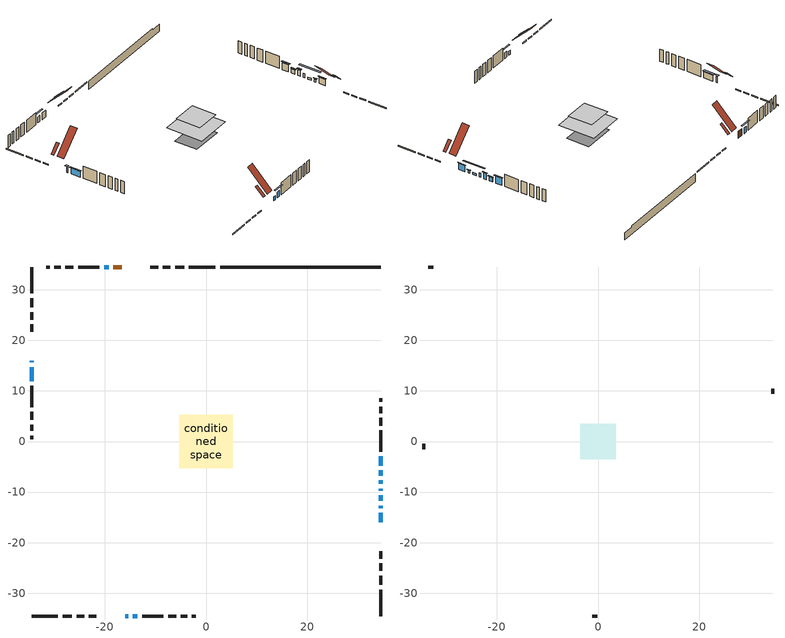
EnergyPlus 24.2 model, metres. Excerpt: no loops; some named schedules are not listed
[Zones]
conditioned space
 floor adiabatic (AdiabaticFloorConstruction): -5.28,-5.28 -5.28,5.28 5.28,5.28 5.28,-5.28 z1.45
 floor foundation (Slab1 construction): -4.57,-3.35 -4.57,3.35 4.57,3.35 4.57,-3.35 z-2.21
 wall outside (RimJoist1 construction): 1.87,34.5 -3.36,34.5 / -34.5,-34.5 -29.26,-34.5 / -34.5,34.5 -34.5,29.26 / 34.5,-34.5 34.5,-29.26 z0.23:0.53
 wall outside (RimJoist2 construction): -4.29,34.5 -6.1,34.5 / -28.34,-34.5 -26.53,-34.5 / -34.5,28.34 -34.5,26.53 / 34.5,-28.34 34.5,-26.53 z0.23:0.53
 wall outside (RimJoist3 construction): -7.03,34.5 -8.54,34.5 / -25.6,-34.5 -24.09,-34.5 / -34.5,25.6 -34.5,24.09 / 34.5,-25.6 34.5,-24.09 z0.23:0.53
 wall outside (RimJoist4 construction): -9.47,34.5 -10.98,34.5 / -23.16,-34.5 -21.65,-34.5 / -34.5,23.16 -34.5,21.65 / 34.5,-23.16 34.5,-21.65 z0.23:0.53
 wall outside (AdiabaticWallConstruction 1): -16.7,34.5 -18.29,34.5 z0.23:2.26
 wall outside (AdiabaticWallConstruction): -34.5,15.93 -34.5,15.62 z0.23:2.06; -19.22,34.5 -20.13,34.5 / 34.5,-15.92 34.5,-14.09 / -34.5,14.69 -34.5,11.95 / 34.5,-8.37 34.5,-7.66 / -14.46,-34.5 -13.55,-34.5 z0.23:2.01; 34.5,-13.17 34.5,-12.66 z0.23:0.94; 34.5,-11.73 34.5,-10.66 z0.23:0.84; 34.5,-9.73 34.5,-9.3 / -15.93,-34.5 -15.39,-34.5 / 34.5,-6.73 34.5,-5.72 z0.23:1.45; 34.5,-4.79 34.5,-2.96 z0.23:2.36
 wall outside (Wall1 construction): -21.06,34.5 -25.28,34.5 / -12.62,-34.5 -8.4,-34.5 / -34.5,11.02 -34.5,6.8 / 34.5,-2.03 34.5,2.18 z0.23:3.89
 wall outside (Wall2 construction): -26.21,34.5 -27.79,34.5 / -7.47,-34.5 -5.89,-34.5 / -34.5,5.87 -34.5,4.29 / 34.5,3.11 34.5,4.7 z0.23:3.89
 wall outside (Wall3 construction): -28.72,34.5 -29.98,34.5 / -4.96,-34.5 -3.7,-34.5 / -34.5,3.36 -34.5,2.1 / 34.5,5.63 34.5,6.89 z0.23:3.89
 wall outside (Wall4 construction): -30.91,34.5 -31.61,34.5 / -2.77,-34.5 -2.07,-34.5 / -34.5,1.17 -34.5,0.47 / 34.5,7.82 34.5,8.52 z0.23:3.89
 wall foundation (FoundationWall1 construction): 2.8,34.5,-2.21 2.8,34.5,0.23 31.33,34.5,0.23 31.33,34.5,-0.14 34.5,34.5,-0.14 34.5,34.5,-2.21
 window (WindowConstruction 8): -34.5,15.92 -34.5,15.62 z0.23:2.06
 window (WindowConstruction 5): -19.22,34.5 -20.13,34.5 z0.23:2.01
 window (WindowConstruction 6): 34.5,-15.92 34.5,-14.1 z0.23:2.01
 window (WindowConstruction 7): 34.5,-13.17 34.5,-12.66 z0.23:0.94
 window (WindowConstruction 10): 34.5,-11.73 34.5,-10.66 z0.23:0.84
 window (WindowConstruction 11): 34.5,-9.73 34.5,-9.3 z0.23:1.45
 window (WindowConstruction 9): -15.92,-34.5 -15.39,-34.5 z0.23:1.45
 window (WindowConstruction): -34.5,14.69 -34.5,11.95 z0.23:2.01
 window (WindowConstruction 1): 34.5,-8.37 34.5,-7.66 z0.23:2.01
 window (WindowConstruction 2): 34.5,-6.73 34.5,-5.72 z0.23:1.45
 window (WindowConstruction 3): 34.5,-4.79 34.5,-2.96 z0.23:2.36
 window (WindowConstruction 4): -14.46,-34.5 -13.55,-34.5 z0.23:2.01
 door (Door): -16.7,34.5 -18.29,34.5 z0.23:2.26
 ceiling adiabatic (AdiabaticFloorConstruction): 5.28,-5.28 5.28,5.28 -5.28,5.28 -5.28,-5.28 z1.45
 roof outside (Roof1 construction): -12.74,34.5,3.89 -12.74,32.13,6.25 -11.91,32.13,6.25 -11.91,34.5,3.89; -19.89,-34.5,3.89 -19.89,-32.13,6.25 -20.72,-32.13,6.25 -20.72,-34.5,3.89; -34.5,19.89,3.89 -32.13,19.89,6.25 -32.13,20.72,6.25 -34.5,20.72,3.89; 34.5,-19.89,3.89 32.13,-19.89,6.25 32.13,-20.72,6.25 34.5,-20.72,3.89
attic - vented
 floor to conditioned space (Floor1 construction Reversed): -3.54,-3.54 -3.54,3.54 3.54,3.54 3.54,-3.54 z3.89
 wall outside (Wall5 construction): -32.54,34.5 -33.57,34.5 / -1.14,-34.5 -0.11,-34.5 / -34.5,-0.46 -34.5,-1.49 / 34.5,9.45 34.5,10.47 z0.23:3.89
 roof outside (Roof2 construction): -15.77,34.5,3.89 -15.77,28.54,9.84 -13.67,28.54,9.84 -13.67,34.5,3.89; -16.85,-34.5,3.89 -16.85,-28.54,9.84 -18.96,-28.54,9.84 -18.96,-34.5,3.89; -34.5,16.85,3.89 -28.54,16.85,9.84 -28.54,18.96,9.84 -34.5,18.96,3.89; 34.5,-16.85,3.89 28.54,-16.85,9.84 28.54,-18.96,9.84 34.5,-18.96,3.89
shading: -34.5,15.32 -34.5,16.22 -34.96,16.22 -34.96,15.32 z2.36; -21.35,34.5 -18,34.5 -18,34.79 -21.35,34.79 z3.23; 34.5,-13.8 34.5,-16.22 34.64,-16.22 34.64,-13.8 z2.31; 34.5,-12.36 34.5,-13.47 34.64,-13.47 34.64,-12.36 z1.24; 34.5,-7.92 34.5,-14.47 34.96,-14.47 34.96,-7.92 z3.58; -34.5,11.65 -34.5,14.99 -34.96,14.99 -34.96,11.65 z2.31; 34.5,-7.36 34.5,-8.67 34.79,-8.67 34.79,-7.36 z2.31; 34.5,-5.42 34.5,-7.03 34.79,-7.03 34.79,-5.42 z1.75; 34.5,-2.66 34.5,-5.09 34.79,-5.09 34.79,-2.66 z2.66; -12.33,-34.5 -15.68,-34.5 -15.68,-34.79 -12.33,-34.79 z3.23
[Building]
Building 1: Terrain=Suburbs
[Site:Location]
Quebec Intl AP_QC: Latitude {deg}=46.8; Longitude {deg}=-71.38; Time Zone {hr}=-5; Elevation {m}=74; Keep Site Location Information=Yes
[Site:GroundTemperature:Shallow]
0.0108218, -2.24938, -2.43038, -1.3578, 2.94801, 7.23376, 10.9493, 13.303, 13.5029, 11.5886, 7.96783, 3.81355
[Site:WaterMainsTemperature]
Calculation Method=Schedule; Temperature Schedule=mains temperature schedule
[Material] Roughness=Rough; Thermal Absorptance=0.9
Name | Thickness {m} | Conductivity {W/m-K} | Density {kg/m3} | Specific Heat {J/kg-K} | Solar Absorptance | Visible Absorptance
asphalt or fiberglass shingles | 0.00635 | 0.162714 | 1121.4 | 1465.45 | 0.4 | 0.4
ceiling loosefill ins | 0.169333 | 0.0480833 | 16.02 | 1046.75 | 0.7 | 0.7
ceiling stud and cavity | 0.1397 | 0.088744 | 65.682 | 1177.47 | 0.7 | 0.7
concrete 4.0 in. | 0.1016 | 1.803125 | 2242.8 | 837.4 | 0.7 | 0.7
concrete 8.0 in. | 0.2032 | 1.803125 | 2242.8 | 837.4 | 0.7 | 0.7
door material | 0.04445 | 0.188738 | 512.64 | 1214.23 | 0.7 | 0.7
exterior vertical ins | 0.0427865 | 0.029427 | 32.04 | 1214.23 | 0.7 | 0.7
floor covering | 0.0127 | 0.0433444 | 54.468 | 1339.84 | 0.6 | 0.6
floor rigid ins; wall rigid ins | 0.512978 | 0.029427 | 32.04 | 1214.23 | 0.7 | 0.7
floor stud and cavity | 0.1397 | 1.75129 | 37.0049 | 1207.88 | 0.7 | 0.7
furniture material conditioned space 1 | 0.1524 | 0.115458 | 640.8 | 1214.23 | 0.6 | 0.6
gypsum board | 0.0127 | 0.160291 | 801 | 837.4 | 0.6 | 0.6
gypsum board 1 | 0.00254 | 0.160291 | 801 | 837.4 | 0.6 | 0.6
gypsum board 2 | 0.0127 | 0.160291 | 801 | 837.4 | 0.7 | 0.7
osb sheathing 0.5 in. | 0.0127 | 0.115458 | 512.64 | 1214.23 | 0.7 | 0.7
osb sheathing 0.75 in. | 0.01905 | 0.115458 | 512.64 | 1214.23 | 0.7 | 0.7
osb sheathing 2.0 in. | 0.0508 | 0.115458 | 512.64 | 1214.23 | 0.7 | 0.7
rim joist rigid ins | 0.051816 | 0.029427 | 32.04 | 1214.23 | 0.7 | 0.7
rim joist stud and cavity | 0.0508 | 0.185435 | 125.044 | 1163.47 | 0.6 | 0.6
rim joist stud and cavity 1 | 0.0508 | 0.190329 | 125.044 | 1163.47 | 0.6 | 0.6
rim joist stud and cavity 2 | 0.0508 | 0.0280211 | 125.044 | 1163.47 | 0.6 | 0.6
rim joist stud and cavity 3 | 0.0508 | 0.194335 | 50.32683 | 1063.81 | 0.6 | 0.6
roof rigid ins | 0.103632 | 0.029427 | 32.04 | 1214.23 | 0.7 | 0.7
roof stud and cavity | 0.2032 | 0.184511 | 78.34581 | 1123.46 | 0.7 | 0.7
wall stud and cavity | 0.1397 | 0.411097 | 139.0536 | 1170.24 | 0.7 | 0.7
wall stud and cavity 1 | 0.1397 | 0.408978 | 139.0536 | 1170.24 | 0.7 | 0.7
wall stud and cavity 2 | 0.1397 | 1.07228 | 139.0536 | 1170.24 | 0.7 | 0.7
wall stud and cavity 3 | 0.0889 | 0.209304 | 50.32683 | 1063.81 | 0.7 | 0.7
wall stud and cavity 4 | 0.0889 | 6.9971 | 50.32683 | 1063.81 | 0.6 | 0.6
wall stud and cavity 5 | 0.0889 | 0.380278 | 52.3479 | 1209.89 | 0.7 | 0.7
wall stud and cavity 6 | 0.0889 | 0.391764 | 83.0341 | 1211.67 | 0.7 | 0.7
wood siding | 0.0254 | 0.102417 | 544.68 | 1172.36 | 0.84 | 0.84
wood siding 1 | 0.00254 | 0.102417 | 544.68 | 1172.36 | 0.84 | 0.84
wood siding 2; wood siding 3; wood siding 4 | 0.0254 | 0.102417 | 544.68 | 1172.36 | 0.7 | 0.7
[WindowMaterial:SimpleGlazingSystem]
Name | U-Factor {W/m2-K} | Solar Heat Gain Coefficient
WindowMaterial | 2.938365 | 0.6
WindowMaterial 1 | 2.961077 | 0.57
WindowMaterial 2 | 2.929848 | 0.66
WindowMaterial 3 | 2.97187 | 0.6
WindowMaterial 4 | 3.02126 | 0.45
WindowMaterial 5 | 3.06271 | 0.54
WindowMaterial 6 | 3.03319 | 0.48
WindowMaterial 7 | 3.02751 | 0.48
WindowMaterial 8 | 3.04284 | 0.46
[Construction]
AdiabaticFloorConstruction: floor stud and cavity, floor rigid ins, osb sheathing 0.75 in., floor covering
AdiabaticWallConstruction: wood siding 3, wall rigid ins, wall stud and cavity 5, gypsum board
AdiabaticWallConstruction 1: wood siding 4, wall rigid ins, wall stud and cavity 5, gypsum board
Door: door material
Floor1 construction Reversed: gypsum board, ceiling stud and cavity, ceiling loosefill ins
FoundationWall1 construction: concrete 8.0 in., gypsum board 2
furniture construction conditioned space 1: furniture material conditioned space 1
PartitionWallConstruction: gypsum board, wall stud and cavity 6, gypsum board
RimJoist1 construction: wood siding 2, rim joist rigid ins, osb sheathing 2.0 in., rim joist stud and cavity
RimJoist2 construction: wood siding 2, rim joist rigid ins, osb sheathing 2.0 in., rim joist stud and cavity 1
RimJoist3 construction: wood siding 2, osb sheathing 2.0 in., rim joist stud and cavity 2
RimJoist4 construction: wood siding 2, rim joist stud and cavity 3
Roof1 construction: asphalt or fiberglass shingles, roof rigid ins, osb sheathing 0.75 in., roof stud and cavity, gypsum board
Roof2 construction: asphalt or fiberglass shingles
Slab1 construction: concrete 4.0 in.
Wall1 construction: wood siding, osb sheathing 0.5 in., wall stud and cavity, gypsum board
Wall2 construction: wood siding, osb sheathing 0.5 in., wall stud and cavity 1, gypsum board
Wall3 construction: wood siding, osb sheathing 0.5 in., wall stud and cavity 2, gypsum board
Wall4 construction: wood siding 1, wall stud and cavity 3, gypsum board 1
Wall5 construction: wood siding 1, wall stud and cavity 4
WindowConstruction; WindowConstruction 4; WindowConstruction 5; WindowConstruction 6: WindowMaterial
WindowConstruction 1: WindowMaterial 1
WindowConstruction 10: WindowMaterial 7
WindowConstruction 11: WindowMaterial 8
WindowConstruction 2: WindowMaterial 2
WindowConstruction 3: WindowMaterial 3
WindowConstruction 7: WindowMaterial 4
WindowConstruction 8: WindowMaterial 5
WindowConstruction 9: WindowMaterial 6
[Zone] Multiplier=1; Part of Total Floor Area=Yes
Name | Volume {m3}
attic - vented | 41.8793
conditioned space | 435.7
[Space]
Name | Zone | Volume {m3}
attic - vented 1 | attic - vented | 41.8793
conditioned space 1 | conditioned space | 435.7
[ZoneInfiltration:EffectiveLeakageArea]
infil attic - vented 1: Zone or Space=attic - vented 1; Schedule=Always On Discrete; Effective Air Leakage Area {cm2}=1852.43; Stack Coefficient=0.000668522; Wind Coefficient=1.74694e-05
[ZoneMixing]
whole house fan mix: Zone or Space=attic - vented; Schedule=Always On Continuous; Design Flow Rate Calculation Method=Flow/Zone; Design Flow Rate {m3/s}=0; Source Zone or Space=conditioned space
[SurfaceProperty:ExposedFoundationPerimeter]
Slab1: Exposed Perimeter Calculation Method=TotalExposedPerimeter; Total Exposed Perimeter {m}=31.699
[InternalMass] Zone or ZoneList=conditioned space; Space or SpaceList=conditioned space 1
Name | Construction | Surface Area {m2}
furniture mass conditioned space 1 | furniture construction conditioned space 1 | 69.1281
partition wall mass | PartitionWallConstruction | 172.82
[Lights]
interior lighting: Zone or ZoneList or Space or SpaceList=conditioned space 1; Schedule=interior lighting schedule; Design Level Calculation Method=LightingLevel; Lighting Level {W}=343.2; Return Air Fraction=0; Fraction Radiant=0.6; Fraction Visible=0.2; Fraction Replaceable=1
[People]
occupants: Zone or ZoneList or Space or SpaceList=conditioned space 1; Number of People Schedule=occupants schedule; Number of People Calculation Method=People; Number of People=3; Fraction Radiant=0.314171; Sensible Heat Fraction=0.56303; Activity Level Schedule=occupants activity schedule; Carbon Dioxide Generation Rate {m3/s-W}=0; Enable ASHRAE 55 Comfort Warnings=No; Mean Radiant Temperature Calculation Type=EnclosureAveraged
[ElectricEquipment] Zone or ZoneList or Space or SpaceList=conditioned space 1; Design Level Calculation Method=EquipmentLevel
Name | Schedule | Design Level {W} | Fraction Latent | Fraction Radiant | Fraction Lost
clothes dryer | clothes dryer schedule | 140.772 | 0.015 | 0.081 | 0.85
clothes washer | clothes washer schedule | 32.1985 | 0.03 | 0.162 | 0.7
cooking range | cooking range schedule | 215.147 | 0.08 | 0.432 | 0.2
dishwasher | dishwasher schedule | 66.8632 | 0.3 | 0.18 | 0.4
fridge | fridge schedule | 72.9452 | 0 | 0.6 | 0
mech vent bath fan 0 | mech vent bath fan 0 schedule | 50.2 | 0 | 0 | 1
mech vent bath fan 1 | mech vent bath fan 1 schedule | 50.2 | 0 | 0 | 1
mech vent house fan | mech vent house fan schedule | 0 | 0 | 0 | 1
mech vent house fan cfis | mech vent house fan cfis schedule | 0 | 0 | 0 | 0
mech vent range fan 0 | mech vent range fan 0 schedule | 57 | 0 | 0 | 1
misc plug loads | misc plug loads schedule | 494.7 | 0.045 | 0.513 | 0.1
whole house fan | Always On Discrete | 0 | 0 | 0 | 1
[OtherEquipment] Zone or ZoneList or Space or SpaceList=conditioned space 1; Design Level Calculation Method=EquipmentLevel
Name | Fuel Type | Schedule | Design Level {W} | Fraction Latent | Fraction Radiant | Fraction Lost
clothes dryer 1 | Electricity | clothes dryer schedule | 0 | 0.015 | 0.081 | 0.85
cooking range 1 | Electricity | cooking range schedule | 0 | 0.08 | 0.432 | 0.2
general water use latent | None | general water use schedule | 62.594 | 1 | 0 | 0
general water use sensible | None | general water use schedule | -61.6891 | 0 | 0.6 | 0
mech vent house fan latent load | None | Always On Discrete | 0 | 1 | 0 | 0
mech vent house fan sensible load | None | Always On Discrete | 0 | 0 | 0 | 0
water heater energy adjustment1 | Electricity | Always On Discrete | 0.01 | 0 | 0 | 1
[ZoneInfiltration:DesignFlowRate] Zone or ZoneList or Space or SpaceList=conditioned space 1; Schedule=Always On Discrete; Design Flow Rate Calculation Method=Flow/Zone; Design Flow Rate {m3/s}=0
infil flow; natural vent flow; whole house fan flow
[Foundation:Kiva]
Foundation Kiva 1: Initial Indoor Air Temperature {C}=18; Wall Height Above Grade {m}=0.229972; Wall Depth Below Slab {m}=0.2032; Custom Block Material Name 1=exterior vertical ins; Custom Block Depth 1 {m}=2.43998; Custom Block X Position 1 {m}=0.2159; Custom Block Z Position 1 {m}=0
[Foundation:Kiva:Settings]
Soil Conductivity {W/m-K}=0.849921; Soil Density {kg/m3}=1842.3; Soil Specific Heat {J/kg-K}=418.7; Ground Solar Absorptivity=0.9; Ground Thermal Absorptivity=0.9; Ground Surface Roughness {m}=0.03; Far-Field Width {m}=40; Deep-Ground Boundary Condition=ZeroFlux; Deep-Ground Depth {m}=40; Minimum Cell Dimension {m}=0.2; Maximum Cell Growth Coefficient=3; Simulation Timestep=Timestep
[Exterior:Lights]
exterior lighting: Schedule=exterior lighting schedule; Design Level {W}=75.6
[Schedule:Constant]
Name | Hourly Value
Always On Continuous; mech vent house fan schedule; mech vent house fan cfis schedule; Always On Discrete | 1
occupants activity schedule | 117.228
fridge schedule | 0
[Schedule:Week:Daily]
interior lighting schedule Week Rule - Jan1-Jan27: interior lighting schedule day, interior lighting schedule day, interior lighting schedule day, interior lighting schedule day, interior lighting schedule day, interior lighting schedule day, interior lighting schedule day, interior lighting schedule default day, interior lighting schedule default day, interior lighting schedule default day, interior lighting schedule default day, interior lighting schedule default day
interior lighting schedule Week Rule - Jan28-Feb3: interior lighting schedule day, interior lighting schedule day, interior lighting schedule day, interior lighting schedule day, interior lighting schedule day 1, interior lighting schedule day 1, interior lighting schedule day 1, interior lighting schedule default day, interior lighting schedule default day, interior lighting schedule default day, interior lighting schedule default day, interior lighting schedule default day
interior lighting schedule Week Rule - Feb4-Feb24: interior lighting schedule day 1, interior lighting schedule day 1, interior lighting schedule day 1, interior lighting schedule day 1, interior lighting schedule day 1, interior lighting schedule day 1, interior lighting schedule day 1, interior lighting schedule default day, interior lighting schedule default day, interior lighting schedule default day, interior lighting schedule default day, interior lighting schedule default day
interior lighting schedule Week Rule - Feb25-Mar3: interior lighting schedule day 1, interior lighting schedule day 1, interior lighting schedule day 1, interior lighting schedule day 1, interior lighting schedule day 2, interior lighting schedule day 2, interior lighting schedule day 2, interior lighting schedule default day, interior lighting schedule default day, interior lighting schedule default day, interior lighting schedule default day, interior lighting schedule default day
interior lighting schedule Week Rule - Mar4-Mar31: interior lighting schedule day 2, interior lighting schedule day 2, interior lighting schedule day 2, interior lighting schedule day 2, interior lighting schedule day 2, interior lighting schedule day 2, interior lighting schedule day 2, interior lighting schedule default day, interior lighting schedule default day, interior lighting schedule default day, interior lighting schedule default day, interior lighting schedule default day
interior lighting schedule Week Rule - Apr1-Apr28: interior lighting schedule day 3, interior lighting schedule day 3, interior lighting schedule day 3, interior lighting schedule day 3, interior lighting schedule day 3, interior lighting schedule day 3, interior lighting schedule day 3, interior lighting schedule default day, interior lighting schedule default day, interior lighting schedule default day, interior lighting schedule default day, interior lighting schedule default day
interior lighting schedule Week Rule - Apr29-May5: interior lighting schedule day 3, interior lighting schedule day 3, interior lighting schedule day 4, interior lighting schedule day 4, interior lighting schedule day 4, interior lighting schedule day 4, interior lighting schedule day 4, interior lighting schedule default day, interior lighting schedule default day, interior lighting schedule default day, interior lighting schedule default day, interior lighting schedule default day
interior lighting schedule Week Rule - May6-May26: interior lighting schedule day 4, interior lighting schedule day 4, interior lighting schedule day 4, interior lighting schedule day 4, interior lighting schedule day 4, interior lighting schedule day 4, interior lighting schedule day 4, interior lighting schedule default day, interior lighting schedule default day, interior lighting schedule default day, interior lighting schedule default day, interior lighting schedule default day
interior lighting schedule Week Rule - May27-Jun2: interior lighting schedule day 4, interior lighting schedule day 4, interior lighting schedule day 4, interior lighting schedule day 4, interior lighting schedule day 4, interior lighting schedule day 5, interior lighting schedule day 5, interior lighting schedule default day, interior lighting schedule default day, interior lighting schedule default day, interior lighting schedule default day, interior lighting schedule default day
interior lighting schedule Week Rule - Jun3-Jun30: interior lighting schedule day 5, interior lighting schedule day 5, interior lighting schedule day 5, interior lighting schedule day 5, interior lighting schedule day 5, interior lighting schedule day 5, interior lighting schedule day 5, interior lighting schedule default day, interior lighting schedule default day, interior lighting schedule default day, interior lighting schedule default day, interior lighting schedule default day
interior lighting schedule Week Rule - Jul1-Jul28: interior lighting schedule day 6, interior lighting schedule day 6, interior lighting schedule day 6, interior lighting schedule day 6, interior lighting schedule day 6, interior lighting schedule day 6, interior lighting schedule day 6, interior lighting schedule default day, interior lighting schedule default day, interior lighting schedule default day, interior lighting schedule default day, interior lighting schedule default day
interior lighting schedule Week Rule - Jul29-Aug4: interior lighting schedule day 6, interior lighting schedule day 6, interior lighting schedule day 6, interior lighting schedule day 7, interior lighting schedule day 7, interior lighting schedule day 7, interior lighting schedule day 7, interior lighting schedule default day, interior lighting schedule default day, interior lighting schedule default day, interior lighting schedule default day, interior lighting schedule default day
interior lighting schedule Week Rule - Aug5-Aug25: interior lighting schedule day 7, interior lighting schedule day 7, interior lighting schedule day 7, interior lighting schedule day 7, interior lighting schedule day 7, interior lighting schedule day 7, interior lighting schedule day 7, interior lighting schedule default day, interior lighting schedule default day, interior lighting schedule default day, interior lighting schedule default day, interior lighting schedule default day
interior lighting schedule Week Rule - Aug26-Sep1: interior lighting schedule day 7, interior lighting schedule day 7, interior lighting schedule day 7, interior lighting schedule day 7, interior lighting schedule day 7, interior lighting schedule day 7, interior lighting schedule day 8, interior lighting schedule default day, interior lighting schedule default day, interior lighting schedule default day, interior lighting schedule default day, interior lighting schedule default day
interior lighting schedule Week Rule - Sep2-Sep29: interior lighting schedule day 8, interior lighting schedule day 8, interior lighting schedule day 8, interior lighting schedule day 8, interior lighting schedule day 8, interior lighting schedule day 8, interior lighting schedule day 8, interior lighting schedule default day, interior lighting schedule default day, interior lighting schedule default day, interior lighting schedule default day, interior lighting schedule default day
interior lighting schedule Week Rule - Sep30-Oct6: interior lighting schedule day 8, interior lighting schedule day 9, interior lighting schedule day 9, interior lighting schedule day 9, interior lighting schedule day 9, interior lighting schedule day 9, interior lighting schedule day 9, interior lighting schedule default day, interior lighting schedule default day, interior lighting schedule default day, interior lighting schedule default day, interior lighting schedule default day
interior lighting schedule Week Rule - Oct7-Oct27: interior lighting schedule day 9, interior lighting schedule day 9, interior lighting schedule day 9, interior lighting schedule day 9, interior lighting schedule day 9, interior lighting schedule day 9, interior lighting schedule day 9, interior lighting schedule default day, interior lighting schedule default day, interior lighting schedule default day, interior lighting schedule default day, interior lighting schedule default day
interior lighting schedule Week Rule - Oct28-Nov3: interior lighting schedule day 9, interior lighting schedule day 9, interior lighting schedule day 9, interior lighting schedule day 9, interior lighting schedule day 10, interior lighting schedule day 10, interior lighting schedule day 10, interior lighting schedule default day, interior lighting schedule default day, interior lighting schedule default day, interior lighting schedule default day, interior lighting schedule default day
interior lighting schedule Week Rule - Nov4-Nov24: interior lighting schedule day 10, interior lighting schedule day 10, interior lighting schedule day 10, interior lighting schedule day 10, interior lighting schedule day 10, interior lighting schedule day 10, interior lighting schedule day 10, interior lighting schedule default day, interior lighting schedule default day, interior lighting schedule default day, interior lighting schedule default day, interior lighting schedule default day
interior lighting schedule Week Rule - Nov25-Dec1: interior lighting schedule day 10, interior lighting schedule day 10, interior lighting schedule day 10, interior lighting schedule day 10, interior lighting schedule day 10, interior lighting schedule day 10, interior lighting schedule day 11, interior lighting schedule default day, interior lighting schedule default day, interior lighting schedule default day, interior lighting schedule default day, interior lighting schedule default day
interior lighting schedule Week Rule - Dec2-Dec31: interior lighting schedule day 11, interior lighting schedule day 11, interior lighting schedule day 11, interior lighting schedule day 11, interior lighting schedule day 11, interior lighting schedule day 11, interior lighting schedule day 11, interior lighting schedule default day, interior lighting schedule default day, interior lighting schedule default day, interior lighting schedule default day, interior lighting schedule default day
occupants schedule Week Rule - Jan1-Dec31: occupants schedule day, occupants schedule day, occupants schedule day, occupants schedule day, occupants schedule day, occupants schedule day, occupants schedule day, occupants schedule default day, occupants schedule default day, occupants schedule default day, occupants schedule default day, occupants schedule default day
clothes dryer schedule Week Rule - Jan1-Dec31: clothes dryer schedule day, clothes dryer schedule day, clothes dryer schedule day, clothes dryer schedule day, clothes dryer schedule day, clothes dryer schedule day, clothes dryer schedule day, clothes dryer schedule default day, clothes dryer schedule default day, clothes dryer schedule default day, clothes dryer schedule default day, clothes dryer schedule default day
clothes washer schedule Week Rule - Jan1-Dec31: clothes washer schedule day, clothes washer schedule day, clothes washer schedule day, clothes washer schedule day, clothes washer schedule day, clothes washer schedule day, clothes washer schedule day, clothes washer schedule default day, clothes washer schedule default day, clothes washer schedule default day, clothes washer schedule default day, clothes washer schedule default day
cooking range schedule Week Rule - Jan1-Dec31: cooking range schedule day, cooking range schedule day, cooking range schedule day, cooking range schedule day, cooking range schedule day, cooking range schedule day, cooking range schedule day, cooking range schedule default day, cooking range schedule default day, cooking range schedule default day, cooking range schedule default day, cooking range schedule default day
dishwasher schedule Week Rule - Jan1-Dec31: dishwasher schedule day, dishwasher schedule day, dishwasher schedule day, dishwasher schedule day, dishwasher schedule day, dishwasher schedule day, dishwasher schedule day, dishwasher schedule default day, dishwasher schedule default day, dishwasher schedule default day, dishwasher schedule default day, dishwasher schedule default day
mech vent bath fan 0 schedule Week Rule - Jan1-Dec31: mech vent bath fan 0 schedule day, mech vent bath fan 0 schedule day, mech vent bath fan 0 schedule day, mech vent bath fan 0 schedule day, mech vent bath fan 0 schedule day, mech vent bath fan 0 schedule day, mech vent bath fan 0 schedule day, mech vent bath fan 0 schedule default day, mech vent bath fan 0 schedule default day, mech vent bath fan 0 schedule default day, mech vent bath fan 0 schedule default day, mech vent bath fan 0 schedule default day
mech vent bath fan 1 schedule Week Rule - Jan1-Dec31: mech vent bath fan 1 schedule day, mech vent bath fan 1 schedule day, mech vent bath fan 1 schedule day, mech vent bath fan 1 schedule day, mech vent bath fan 1 schedule day, mech vent bath fan 1 schedule day, mech vent bath fan 1 schedule day, mech vent bath fan 1 schedule default day, mech vent bath fan 1 schedule default day, mech vent bath fan 1 schedule default day, mech vent bath fan 1 schedule default day, mech vent bath fan 1 schedule default day
mech vent range fan 0 schedule Week Rule - Jan1-Dec31: mech vent range fan 0 schedule day, mech vent range fan 0 schedule day, mech vent range fan 0 schedule day, mech vent range fan 0 schedule day, mech vent range fan 0 schedule day, mech vent range fan 0 schedule day, mech vent range fan 0 schedule day, mech vent range fan 0 schedule default day, mech vent range fan 0 schedule default day, mech vent range fan 0 schedule default day, mech vent range fan 0 schedule default day, mech vent range fan 0 schedule default day
misc plug loads schedule Week Rule - Jan1-Dec31: misc plug loads schedule day, misc plug loads schedule day, misc plug loads schedule day, misc plug loads schedule day, misc plug loads schedule day, misc plug loads schedule day, misc plug loads schedule day, misc plug loads schedule default day, misc plug loads schedule default day, misc plug loads schedule default day, misc plug loads schedule default day, misc plug loads schedule default day
general water use schedule Week Rule - Jan1-Dec31: general water use schedule day, general water use schedule day, general water use schedule day, general water use schedule day, general water use schedule day, general water use schedule day, general water use schedule day, general water use schedule default day, general water use schedule default day, general water use schedule default day, general water use schedule default day, general water use schedule default day
exterior lighting schedule Week Rule - Jan1-Jan27: exterior lighting schedule day, exterior lighting schedule day, exterior lighting schedule day, exterior lighting schedule day, exterior lighting schedule day, exterior lighting schedule day, exterior lighting schedule day, exterior lighting schedule default day, exterior lighting schedule default day, exterior lighting schedule default day, exterior lighting schedule default day, exterior lighting schedule default day
exterior lighting schedule Week Rule - Jan28-Feb3: exterior lighting schedule day, exterior lighting schedule day, exterior lighting schedule day, exterior lighting schedule day, exterior lighting schedule day 1, exterior lighting schedule day 1, exterior lighting schedule day 1, exterior lighting schedule default day, exterior lighting schedule default day, exterior lighting schedule default day, exterior lighting schedule default day, exterior lighting schedule default day
exterior lighting schedule Week Rule - Feb4-Feb24: exterior lighting schedule day 1, exterior lighting schedule day 1, exterior lighting schedule day 1, exterior lighting schedule day 1, exterior lighting schedule day 1, exterior lighting schedule day 1, exterior lighting schedule day 1, exterior lighting schedule default day, exterior lighting schedule default day, exterior lighting schedule default day, exterior lighting schedule default day, exterior lighting schedule default day
exterior lighting schedule Week Rule - Feb25-Mar3: exterior lighting schedule day 1, exterior lighting schedule day 1, exterior lighting schedule day 1, exterior lighting schedule day 1, exterior lighting schedule day 2, exterior lighting schedule day 2, exterior lighting schedule day 2, exterior lighting schedule default day, exterior lighting schedule default day, exterior lighting schedule default day, exterior lighting schedule default day, exterior lighting schedule default day
exterior lighting schedule Week Rule - Mar4-Mar31: exterior lighting schedule day 2, exterior lighting schedule day 2, exterior lighting schedule day 2, exterior lighting schedule day 2, exterior lighting schedule day 2, exterior lighting schedule day 2, exterior lighting schedule day 2, exterior lighting schedule default day, exterior lighting schedule default day, exterior lighting schedule default day, exterior lighting schedule default day, exterior lighting schedule default day
exterior lighting schedule Week Rule - Apr1-Apr28: exterior lighting schedule day 3, exterior lighting schedule day 3, exterior lighting schedule day 3, exterior lighting schedule day 3, exterior lighting schedule day 3, exterior lighting schedule day 3, exterior lighting schedule day 3, exterior lighting schedule default day, exterior lighting schedule default day, exterior lighting schedule default day, exterior lighting schedule default day, exterior lighting schedule default day
exterior lighting schedule Week Rule - Apr29-May5: exterior lighting schedule day 3, exterior lighting schedule day 3, exterior lighting schedule day 4, exterior lighting schedule day 4, exterior lighting schedule day 4, exterior lighting schedule day 4, exterior lighting schedule day 4, exterior lighting schedule default day, exterior lighting schedule default day, exterior lighting schedule default day, exterior lighting schedule default day, exterior lighting schedule default day
exterior lighting schedule Week Rule - May6-May26: exterior lighting schedule day 4, exterior lighting schedule day 4, exterior lighting schedule day 4, exterior lighting schedule day 4, exterior lighting schedule day 4, exterior lighting schedule day 4, exterior lighting schedule day 4, exterior lighting schedule default day, exterior lighting schedule default day, exterior lighting schedule default day, exterior lighting schedule default day, exterior lighting schedule default day
exterior lighting schedule Week Rule - May27-Jun2: exterior lighting schedule day 4, exterior lighting schedule day 4, exterior lighting schedule day 4, exterior lighting schedule day 4, exterior lighting schedule day 4, exterior lighting schedule day 5, exterior lighting schedule day 5, exterior lighting schedule default day, exterior lighting schedule default day, exterior lighting schedule default day, exterior lighting schedule default day, exterior lighting schedule default day
[Schedule:Year]
interior lighting schedule: interior lighting schedule Week Rule - Jan1-Jan27, 1, 1, 1, 27, interior lighting schedule Week Rule - Jan28-Feb3, 1, 28, 2, 3, interior lighting schedule Week Rule - Feb4-Feb24, 2, 4, 2, 24, interior lighting schedule Week Rule - Feb25-Mar3, 2, 25, 3, 3, interior lighting schedule Week Rule - Mar4-Mar31, 3, 4, 3, 31, interior lighting schedule Week Rule - Apr1-Apr28, 4, 1, 4, 28, interior lighting schedule Week Rule - Apr29-May5, 4, 29, 5, 5, interior lighting schedule Week Rule - May6-May26, 5, 6, 5, 26, interior lighting schedule Week Rule - May27-Jun2, 5, 27, 6, 2, interior lighting schedule Week Rule - Jun3-Jun30, 6, 3, 6, 30, interior lighting schedule Week Rule - Jul1-Jul28, 7, 1, 7, 28, interior lighting schedule Week Rule - Jul29-Aug4, 7, 29, 8, 4, interior lighting schedule Week Rule - Aug5-Aug25, 8, 5, 8, 25, interior lighting schedule Week Rule - Aug26-Sep1, 8, 26, 9, 1, interior lighting schedule Week Rule - Sep2-Sep29, 9, 2, 9, 29, interior lighting schedule Week Rule - Sep30-Oct6, 9, 30, 10, 6, interior lighting schedule Week Rule - Oct7-Oct27, 10, 7, 10, 27, interior lighting schedule Week Rule - Oct28-Nov3, 10, 28, 11, 3, interior lighting schedule Week Rule - Nov4-Nov24, 11, 4, 11, 24, interior lighting schedule Week Rule - Nov25-Dec1, 11, 25, 12, 1, interior lighting schedule Week Rule - Dec2-Dec31, 12, 2, 12, 31
occupants schedule: occupants schedule Week Rule - Jan1-Dec31, 1, 1, 12, 31
clothes dryer schedule: clothes dryer schedule Week Rule - Jan1-Dec31, 1, 1, 12, 31
clothes washer schedule: clothes washer schedule Week Rule - Jan1-Dec31, 1, 1, 12, 31
cooking range schedule: cooking range schedule Week Rule - Jan1-Dec31, 1, 1, 12, 31
dishwasher schedule: dishwasher schedule Week Rule - Jan1-Dec31, 1, 1, 12, 31
mech vent bath fan 0 schedule: mech vent bath fan 0 schedule Week Rule - Jan1-Dec31, 1, 1, 12, 31
mech vent bath fan 1 schedule: mech vent bath fan 1 schedule Week Rule - Jan1-Dec31, 1, 1, 12, 31
mech vent range fan 0 schedule: mech vent range fan 0 schedule Week Rule - Jan1-Dec31, 1, 1, 12, 31
misc plug loads schedule: misc plug loads schedule Week Rule - Jan1-Dec31, 1, 1, 12, 31
general water use schedule: general water use schedule Week Rule - Jan1-Dec31, 1, 1, 12, 31
exterior lighting schedule: exterior lighting schedule Week Rule - Jan1-Jan27, 1, 1, 1, 27, exterior lighting schedule Week Rule - Jan28-Feb3, 1, 28, 2, 3, exterior lighting schedule Week Rule - Feb4-Feb24, 2, 4, 2, 24, exterior lighting schedule Week Rule - Feb25-Mar3, 2, 25, 3, 3, exterior lighting schedule Week Rule - Mar4-Mar31, 3, 4, 3, 31, exterior lighting schedule Week Rule - Apr1-Apr28, 4, 1, 4, 28, exterior lighting schedule Week Rule - Apr29-May5, 4, 29, 5, 5, exterior lighting schedule Week Rule - May6-May26, 5, 6, 5, 26, exterior lighting schedule Week Rule - May27-Jun2, 5, 27, 6, 2, exterior lighting schedule Week Rule - Jun3-Jun30, 6, 3, 6, 30, exterior lighting schedule Week Rule - Jul1-Jul28, 7, 1, 7, 28, exterior lighting schedule Week Rule - Jul29-Aug4, 7, 29, 8, 4, exterior lighting schedule Week Rule - Aug5-Aug25, 8, 5, 8, 25, exterior lighting schedule Week Rule - Aug26-Sep1, 8, 26, 9, 1, exterior lighting schedule Week Rule - Sep2-Sep29, 9, 2, 9, 29, exterior lighting schedule Week Rule - Sep30-Oct6, 9, 30, 10, 6, exterior lighting schedule Week Rule - Oct7-Oct27, 10, 7, 10, 27, exterior lighting schedule Week Rule - Oct28-Nov3, 10, 28, 11, 3, exterior lighting schedule Week Rule - Nov4-Nov24, 11, 4, 11, 24, exterior lighting schedule Week Rule - Nov25-Dec1, 11, 25, 12, 1, exterior lighting schedule Week Rule - Dec2-Dec31, 12, 2, 12, 31
[Schedule:Compact]
mains temperature schedule: Through: 01/01, For: AllDays, Until: 24:00, 5.175, Through: 01/02, For: AllDays, Until: 24:00, 5.10167, Through: 01/03, For: AllDays, Until: 24:00, 5.02889, Through: 01/04, For: AllDays, Until: 24:00, 4.95778, Through: 01/05, For: AllDays, Until: 24:00, 4.88778, Through: 01/06, For: AllDays, Until: 24:00, 4.81833, Through: 01/07, For: AllDays, Until: 24:00, 4.75056, Through: 01/08, For: AllDays, Until: 24:00, 4.68389, Through: 01/09, For: AllDays, Until: 24:00, 4.61833, Through: 01/10, For: AllDays, Until: 24:00, 4.55389, Through: 01/11, For: AllDays, Until: 24:00, 4.49056, Through: 01/12, For: AllDays, Until: 24:00, 4.42889, Through: 01/13, For: AllDays, Until: 24:00, 4.36778, Through: 01/14, For: AllDays, Until: 24:00, 4.30889, Through: 01/15, For: AllDays, Until: 24:00, 4.25056, Through: 01/16, For: AllDays, Until: 24:00, 4.19389, Through: 01/17, For: AllDays, Until: 24:00, 4.13833, Through: 01/18, For: AllDays, Until: 24:00, 4.08444, Through: 01/19, For: AllDays, Until: 24:00, 4.03167, Through: 01/20, For: AllDays, Until: 24:00, 3.98056, Through: 01/21, For: AllDays, Until: 24:00, 3.93056, Through: 01/22, For: AllDays, Until: 24:00, 3.88222, Through: 01/23, For: AllDays, Until: 24:00, 3.835, Through: 01/24, For: AllDays, Until: 24:00, 3.78944, Through: 01/25, For: AllDays, Until: 24:00, 3.74556, Through: 01/26, For: AllDays, Until: 24:00, 3.70278, Through: 01/27, For: AllDays, Until: 24:00, 3.66167, Through: 01/28, For: AllDays, Until: 24:00, 3.62167, Through: 01/29, For: AllDays, Until: 24:00, 3.58389, Through: 01/30, For: AllDays, Until: 24:00, 3.54722, Through: 01/31, For: AllDays, Until: 24:00, 3.51167, Through: 02/01, For: AllDays, Until: 24:00, 3.47833, Through: 02/02, For: AllDays, Until: 24:00, 3.44611, Through: 02/03, For: AllDays, Until: 24:00, 3.41556, Through: 02/04, For: AllDays, Until: 24:00, 3.38667, Through: 02/05, For: AllDays, Until: 24:00, 3.35944, Through: 02/06, For: AllDays, Until: 24:00, 3.33389, Through: 02/07, For: AllDays, Until: 24:00, 3.30944, Through: 02/08, For: AllDays, Until: 24:00, 3.28667, Through: 02/09, For: AllDays, Until: 24:00, 3.26611, Through: 02/10, For: AllDays, Until: 24:00, 3.24667, Through: 02/11, For: AllDays, Until: 24:00, 3.22889, Through: 02/12, For: AllDays, Until: 24:00, 3.21278, Through: 02/13, For: AllDays, Until: 24:00, 3.19833, Through: 02/14, For: AllDays, Until: 24:00, 3.18556, Through: 02/15, For: AllDays, Until: 24:00, 3.17389, Through: 02/16, For: AllDays, Until: 24:00, 3.16444, Through: 02/17, For: AllDays, Until: 24:00, 3.15667, Through: 02/18, For: AllDays, Until: 24:00, 3.15056, Through: 02/19, For: AllDays, Until: 24:00, 3.14556, Through: 02/20, For: AllDays, Until: 24:00, 3.14278, Through: 02/21, For: AllDays, Until: 24:00, 3.14111, Through: 02/22, For: AllDays, Until: 24:00, 3.14167, Through: 02/23, For: AllDays, Until: 24:00, 3.14333, Through: 02/24, For: AllDays, Until: 24:00, 3.14722, Through: 02/25, For: AllDays, Until: 24:00, 3.15222, Through: 02/26, For: AllDays, Until: 24:00, 3.15944, Through: 02/27, For: AllDays, Until: 24:00, 3.16778, Through: 02/28, For: AllDays, Until: 24:00, 3.17778, Through: 03/01, For: AllDays, Until: 24:00, 3.18944, Through: 03/02, For: AllDays, Until: 24:00, 3.20333, Through: 03/03, For: AllDays, Until: 24:00, 3.21833, Through: 03/04, For: AllDays, Until: 24:00, 3.235, Through: 03/05, For: AllDays, Until: 24:00, 3.25333, Through: 03/06, For: AllDays, Until: 24:00, 3.27333, Through: 03/07, For: AllDays, Until: 24:00, 3.29444, Through: 03/08, For: AllDays, Until: 24:00, 3.31778, Through: 03/09, For: AllDays, Until: 24:00, 3.34222, Through: 03/10, For: AllDays, Until: 24:00, 3.36889, Through: 03/11, For: AllDays, Until: 24:00, 3.39667, Through: 03/12, For: AllDays, Until: 24:00, 3.42611, Through: 03/13, For: AllDays, Until: 24:00, 3.45722, Through: 03/14, For: AllDays, Until: 24:00, 3.49, Through: 03/15, For: AllDays, Until: 24:00, 3.52389, Through: 03/16, For: AllDays, Until: 24:00, 3.55944, Through: 03/17, For: AllDays, Until: 24:00, 3.59667, Through: 03/18, For: AllDays, Until: 24:00, 3.63556, Through: 03/19, For: AllDays, Until: 24:00, 3.67556, Through: 03/20, For: AllDays, Until: 24:00, 3.71722, Through: 03/21, For: AllDays, Until: 24:00, 3.76056, Through: 03/22, For: AllDays, Until: 24:00, 3.80556, Through: 03/23, For: AllDays, Until: 24:00, 3.85111, Through: 03/24, For: AllDays, Until: 24:00, 3.89889, Through: 03/25, For: AllDays, Until: 24:00, 3.94778, Through: 03/26, For: AllDays, Until: 24:00, 3.99833, Through: 03/27, For: AllDays, Until: 24:00, 4.05, Through: 03/28, For: AllDays, Until: 24:00, 4.10333, Through: 03/29, For: AllDays, Until: 24:00, 4.15778, Through: 03/30, For: AllDays, Until: 24:00, 4.21333, Through: 03/31, For: AllDays, Until: 24:00, 4.27056, Through: 04/01, For: AllDays, Until: 24:00, 4.32944, Through: 04/02, For: AllDays, Until: 24:00, 4.38889, Through: 04/03, For: AllDays, Until: 24:00, 4.45, Through: 04/04, For: AllDays, Until: 24:00, 4.51222, Through: 04/05, For: AllDays, Until: 24:00, 4.57611, Through: 04/06, For: AllDays, Until: 24:00, 4.64056, Through: 04/07, For: AllDays, Until: 24:00, 4.70667, Through: 04/08, For: AllDays, Until: 24:00, 4.77389, Through: 04/09, For: AllDays, Until: 24:00, 4.84222, Through: 04/10, For: AllDays, Until: 24:00, 4.91167, Through: 04/11, For: AllDays, Until: 24:00, 4.98278, Through: 04/12, For: AllDays, Until: 24:00, 5.05444, Through: 04/13, For: AllDays, Until: 24:00, 5.12722, Through: 04/14, For: AllDays, Until: 24:00, 5.20111, Through: 04/15, For: AllDays, Until: 24:00, 5.27611, Through: 04/16, For: AllDays, Until: 24:00, 5.35167, Through: 04/17, For: AllDays, Until: 24:00, 5.42889, Through: 04/18, For: AllDays, Until: 24:00, 5.50667, Through: 04/19, For: AllDays, Until: 24:00, 5.58556, Through: 04/20, For: AllDays, Until: 24:00, 5.665, Through: 04/21, For: AllDays, Until: 24:00, 5.74611, Through: 04/22, For: AllDays, Until: 24:00, 5.82722, Through: 04/23, For: AllDays, Until: 24:00, 5.91, Through: 04/24, For: AllDays, Until: 24:00, 5.99278, Through: 04/25, For: AllDays, Until: 24:00, 6.07722, Through: 04/26, For: AllDays, Until: 24:00, 6.16167, Through: 04/27, For: AllDays, Until: 24:00, 6.24722, Through: 04/28, For: AllDays, Until: 24:00, 6.33389, Through: 04/29, For: AllDays, Until: 24:00, 6.42056, Through: 04/30, For: AllDays, Until: 24:00, 6.50833, Through: 05/01, For: AllDays, Until: 24:00, 6.59667, Through: 05/02, For: AllDays, Until: 24:00, 6.68556, Through: 05/03, For: AllDays, Until: 24:00, 6.775, Through: 05/04, For: AllDays, Until: 24:00, 6.86556, Through: 05/05, For: AllDays, Until: 24:00, 6.95611, Through: 05/06, For: AllDays, Until: 24:00, 7.04722, Through: 05/07, For: AllDays, Until: 24:00, 7.13889, Through: 05/08, For: AllDays, Until: 24:00, 7.23111, Through: 05/09, For: AllDays, Until: 24:00, 7.32333, Through: 05/10, For: AllDays, Until: 24:00, 7.41667, Through: 05/11, For: AllDays, Until: 24:00, 7.51, Through: 05/12, For: AllDays, Until: 24:00, 7.60389, Through: 05/13, For: AllDays, Until: 24:00, 7.69778, Through: 05/14, For: AllDays, Until: 24:00, 7.79222, Through: 05/15, For: AllDays, Until: 24:00, 7.88667, Through: 05/16, For: AllDays, Until: 24:00, 7.98167, Through: 05/17, For: AllDays, Until: 24:00, 8.07667, Through: 05/18, For: AllDays, Until: 24:00, 8.17167, Through: 05/19, For: AllDays, Until: 24:00, 8.26722, Through: 05/20, For: AllDays, Until: 24:00, 8.36278, Through: 05/21, For: AllDays, Until: 24:00, 8.45833, Through: 05/22, For: AllDays, Until: 24:00, 8.55444, Through: 05/23, For: AllDays, Until: 24:00, 8.65, Through: 05/24, For: AllDays, Until: 24:00, 8.74611, Through: 05/25, For: AllDays, Until: 24:00, 8.84167, Through: 05/26, For: AllDays, Until: 24:00, 8.93722, Through: 05/27, For: AllDays, Until: 24:00, 9.03333, Through: 05/28, For: AllDays, Until: 24:00, 9.12889, Through: 05/29, For: AllDays, Until: 24:00, 9.22389, Through: 05/30, For: AllDays, Until: 24:00, 9.31944, Through: 05/31, For: AllDays, Until: 24:00, 9.41444, Through: 06/01, For: AllDays, Until: 24:00, 9.50944, Through: 06/02, For: AllDays, Until: 24:00, 9.60389, Through: 06/03, For: AllDays, Until: 24:00, 9.69833, Through: 06/04, For: AllDays, Until: 24:00, 9.79278, Through: 06/05, For: AllDays, Until: 24:00, 9.88667, Through: 06/06, For: AllDays, Until: 24:00, 9.98, Through: 06/07, For: AllDays, Until: 24:00, 10.0728, Through: 06/08, For: AllDays, Until: 24:00, 10.1656, Through: 06/09, For: AllDays, Until: 24:00, 10.2578, Through: 06/10, For: AllDays, Until: 24:00, 10.3494, Through: 06/11, For: AllDays, Until: 24:00, 10.4411, Through: 06/12, For: AllDays, Until: 24:00, 10.5317, Through: 06/13, For: AllDays, Until: 24:00, 10.6222, Through: 06/14, For: AllDays, Until: 24:00, 10.7117, Through: 06/15, For: AllDays, Until: 24:00, 10.8006, Through: 06/16, For: AllDays, Until: 24:00, 10.8889, Through: 06/17, For: AllDays, Until: 24:00, 10.9772, Through: 06/18, For: AllDays, Until: 24:00, 11.0639, Through: 06/19, For: AllDays, Until: 24:00, 11.1506, Through: 06/20, For: AllDays, Until: 24:00, 11.2361, Through: 06/21, For: AllDays, Until: 24:00, 11.3211, Through: 06/22, For: AllDays, Until: 24:00, 11.4056, Through: 06/23, For: AllDays, Until: 24:00, 11.4889, Through: 06/24, For: AllDays, Until: 24:00, 11.5711, Through: 06/25, For: AllDays, Until: 24:00, 11.6533, Through: 06/26, For: AllDays, Until: 24:00, 11.7339, Through: 06/27, For: AllDays, Until: 24:00, 11.8139, Through: 06/28, For: AllDays, Until: 24:00, 11.8928, Through: 06/29, For: AllDays, Until: 24:00, 11.9711, Through: 06/30, For: AllDays, Until: 24:00, 12.0483, Through: 07/01, For: AllDays, Until: 24:00, 12.1244, Through: 07/02, For: AllDays, Until: 24:00, 12.1994, Through: 07/03, For: AllDays, Until: 24:00, 12.2733, Through: 07/04, For: AllDays, Until: 24:00, 12.3467, Through: 07/05, For: AllDays, Until: 24:00, 12.4183, Through: 07/06, For: AllDays, Until: 24:00, 12.4894, Through: 07/07, For: AllDays, Until: 24:00, 12.5589, Through: 07/08, For: AllDays, Until: 24:00, 12.6278, Through: 07/09, For: AllDays, Until: 24:00, 12.695, Through: 07/10, For: AllDays, Until: 24:00, 12.7617, Through: 07/11, For: AllDays, Until: 24:00, 12.8267, Through: 07/12, For: AllDays, Until: 24:00, 12.8906, Through: 07/13, For: AllDays, Until: 24:00, 12.9528, Through: 07/14, For: AllDays, Until: 24:00, 13.0144, Through: 07/15, For: AllDays, Until: 24:00, 13.0744, Through: 07/16, For: AllDays, Until: 24:00, 13.1333, Through: 07/17, For: AllDays, Until: 24:00, 13.1906, Through: 07/18, For: AllDays, Until: 24:00, 13.2467, Through: 07/19, For: AllDays, Until: 24:00, 13.3017, Through: 07/20, For: AllDays, Until: 24:00, 13.355, Through: 07/21, For: AllDays, Until: 24:00, 13.4072, Through: 07/22, For: AllDays, Until: 24:00, 13.4578, Through: 07/23, For: AllDays, Until: 24:00, 13.5067, Through: 07/24, For: AllDays, Until: 24:00, 13.5544, Through: 07/25, For: AllDays, Until: 24:00, 13.6011, Through: 07/26, For: AllDays, Until: 24:00, 13.6461, Through: 07/27, For: AllDays, Until: 24:00, 13.6894, Through: 07/28, For: AllDays, Until: 24:00, 13.7317, Through: 07/29, For: AllDays, Until: 24:00, 13.7722, Through: 07/30, For: AllDays, Until: 24:00, 13.8111, Through: 07/31, For: AllDays, Until: 24:00, 13.8489, Through: 08/01, For: AllDays, Until: 24:00, 13.8844, Through: 08/02, For: AllDays, Until: 24:00, 13.9189, Through: 08/03, For: AllDays, Until: 24:00, 13.9522, Through: 08/04, For: AllDays, Until: 24:00, 13.9833, Through: 08/05, For: AllDays, Until: 24:00, 14.0133, Through: 08/06, For: AllDays, Until: 24:00, 14.0411, Through: 08/07, For: AllDays, Until: 24:00, 14.0678, Through: 08/08, For: AllDays, Until: 24:00, 14.0933, Through: 08/09, For: AllDays, Until: 24:00, 14.1167, Through: 08/10, For: AllDays, Until: 24:00, 14.1383, Through: 08/11, For: AllDays, Until: 24:00, 14.1589, Through: 08/12, For: AllDays, Until: 24:00, 14.1772, Through: 08/13, For: AllDays, Until: 24:00, 14.1944, Through: 08/14, For: AllDays, Until: 24:00, 14.21, Through: 08/15, For: AllDays, Until: 24:00, 14.2233, Through: 08/16, For: AllDays, Until: 24:00, 14.2356, Through: 08/17, For: AllDays, Until: 24:00, 14.2461, Through: 08/18, For: AllDays, Until: 24:00, 14.255, Through: 08/19, For: AllDays, Until: 24:00, 14.2622, Through: 08/20, For: AllDays, Until: 24:00, 14.2678, Through: 08/21, For: AllDays, Until: 24:00, 14.2717, Through: 08/22, For: AllDays, Until: 24:00, 14.2739, Through: 08/23, For: AllDays, Until: 24:00, 14.2744, Through: 08/24, For: AllDays, Until: 24:00, 14.2733, Through: 08/25, For: AllDays, Until: 24:00, 14.2711, Through: 08/26, For: AllDays, Until: 24:00, 14.2667, Through: 08/27, For: AllDays, Until: 24:00, 14.2606, Through: 08/28, For: AllDays, Until: 24:00, 14.2528, Through: 08/29, For: AllDays, Until: 24:00, 14.2439, Through: 08/30, For: AllDays, Until: 24:00, 14.2328, Through: 08/31, For: AllDays, Until: 24:00, 14.2206, Through: 09/01, For: AllDays, Until: 24:00, 14.2061, Through: 09/02, For: AllDays, Until: 24:00, 14.1906, Through: 09/03, For: AllDays, Until: 24:00, 14.1728, Through: 09/04, For: AllDays, Until: 24:00, 14.1539, Through: 09/05, For: AllDays, Until: 24:00, 14.1333, Through: 09/06, For: AllDays, Until: 24:00, 14.1111, Through: 09/07, For: AllDays, Until: 24:00, 14.0872, Through: 09/08, For: AllDays, Until: 24:00, 14.0617, Through: 09/09, For: AllDays, Until: 24:00, 14.035, Through: 09/10, For: AllDays, Until: 24:00, 14.0061, Through: 09/11, For: AllDays, Until: 24:00, 13.9761, Through: 09/12, For: AllDays, Until: 24:00, 13.9444, Through: 09/13, For: AllDays, Until: 24:00, 13.9111, Through: 09/14, For: AllDays, Until: 24:00, 13.8761, Through: 09/15, For: AllDays, Until: 24:00, 13.84, Through: 09/16, For: AllDays, Until: 24:00, 13.8022, Through: 09/17, For: AllDays, Until: 24:00, 13.7628, Through: 09/18, For: AllDays, Until: 24:00, 13.7217, Through: 09/19, For: AllDays, Until: 24:00, 13.6794, Through: 09/20, For: AllDays, Until: 24:00, 13.6356, Through: 09/21, For: AllDays, Until: 24:00, 13.59, Through: 09/22, For: AllDays, Until: 24:00, 13.5433, Through: 09/23, For: AllDays, Until: 24:00, 13.4956, Through: 09/24, For: AllDays, Until: 24:00, 13.4456, Through: 09/25, For: AllDays, Until: 24:00, 13.395, Through: 09/26, For: AllDays, Until: 24:00, 13.3422, Through: 09/27, For: AllDays, Until: 24:00, 13.2883, Through: 09/28, For: AllDays, Until: 24:00, 13.2333, Through: 09/29, For: AllDays, Until: 24:00, 13.1772, Through: 09/30, For: AllDays, Until: 24:00, 13.1194, Through: 10/01, For: AllDays, Until: 24:00, 13.06, Through: 10/02, For: AllDays, Until: 24:00, 13, Through: 10/03, For: AllDays, Until: 24:00, 12.9383, Through: 10/04, For: AllDays, Until: 24:00, 12.8756, Through: 10/05, For: AllDays, Until: 24:00, 12.8111, Through: 10/06, For: AllDays, Until: 24:00, 12.7456, Through: 10/07, For: AllDays, Until: 24:00, 12.6794, Through: 10/08, For: AllDays, Until: 24:00, 12.6117, Through: 10/09, For: AllDays, Until: 24:00, 12.5428, Through: 10/10, For: AllDays, Until: 24:00, 12.4728, Through: 10/11, For: AllDays, Until: 24:00, 12.4017, Through: 10/12, For: AllDays, Until: 24:00, 12.3294, Through: 10/13, For: AllDays, Until: 24:00, 12.2561, Through: 10/14, For: AllDays, Until: 24:00, 12.1817, Through: 10/15, For: AllDays, Until: 24:00, 12.1061, Through: 10/16, For: AllDays, Until: 24:00, 12.03, Through: 10/17, For: AllDays, Until: 24:00, 11.9528, Through: 10/18, For: AllDays, Until: 24:00, 11.8744, Through: 10/19, For: AllDays, Until: 24:00, 11.795, Through: 10/20, For: AllDays, Until: 24:00, 11.715, Through: 10/21, For: AllDays, Until: 24:00, 11.6339, Through: 10/22, For: AllDays, Until: 24:00, 11.5517, Through: 10/23, For: AllDays, Until: 24:00, 11.4689, Through: 10/24, For: AllDays, Until: 24:00, 11.3856, Through: 10/25, For: AllDays, Until: 24:00, 11.3011, Through: 10/26, For: AllDays, Until: 24:00, 11.2161, Through: 10/27, For: AllDays, Until: 24:00, 11.13, Through: 10/28, For: AllDays, Until: 24:00, 11.0433, Through: 10/29, For: AllDays, Until: 24:00, 10.9561, Through: 10/30, For: AllDays, Until: 24:00, 10.8683, Through: 10/31, For: AllDays, Until: 24:00, 10.7794, Through: 11/01, For: AllDays, Until: 24:00, 10.6906, Through: 11/02, For: AllDays, Until: 24:00, 10.6006, Through: 11/03, For: AllDays, Until: 24:00, 10.51, Through: 11/04, For: AllDays, Until: 24:00, 10.4194, Through: 11/05, For: AllDays, Until: 24:00, 10.3278, Through: 11/06, For: AllDays, Until: 24:00, 10.2361, Through: 11/07, For: AllDays, Until: 24:00, 10.1439, Through: 11/08, For: AllDays, Until: 24:00, 10.0511, Through: 11/09, For: AllDays, Until: 24:00, 9.95778, Through: 11/10, For: AllDays, Until: 24:00, 9.86444, Through: 11/11, For: AllDays, Until: 24:00, 9.77056, Through: 11/12, For: AllDays, Until: 24:00, 9.67611, Through: 11/13, For: AllDays, Until: 24:00, 9.58167, Through: 11/14, For: AllDays, Until: 24:00, 9.48722, Through: 11/15, For: AllDays, Until: 24:00, 9.39222, Through: 11/16, For: AllDays, Until: 24:00, 9.29667, Through: 11/17, For: AllDays, Until: 24:00, 9.20167, Through: 11/18, For: AllDays, Until: 24:00, 9.10611, Through: 11/19, For: AllDays, Until: 24:00, 9.01056, Through: 11/20, For: AllDays, Until: 24:00, 8.915, Through: 11/21, For: AllDays, Until: 24:00, 8.81889, Through: 11/22, For: AllDays, Until: 24:00, 8.72333, Through: 11/23, For: AllDays, Until: 24:00, 8.62722, Through: 11/24, For: AllDays, Until: 24:00, 8.53167, Through: 11/25, For: AllDays, Until: 24:00, 8.43611, Through: 11/26, For: AllDays, Until: 24:00, 8.34, Through: 11/27, For: AllDays, Until: 24:00, 8.245, Through: 11/28, For: AllDays, Until: 24:00, 8.14944, Through: 11/29, For: AllDays, Until: 24:00, 8.05389, Through: 11/30, For: AllDays, Until: 24:00, 7.95889, Through: 12/01, For: AllDays, Until: 24:00, 7.86444, Through: 12/02, For: AllDays, Until: 24:00, 7.76944, Through: 12/03, For: AllDays, Until: 24:00, 7.67556, Through: 12/04, For: AllDays, Until: 24:00, 7.58167, Through: 12/05, For: AllDays, Until: 24:00, 7.48778, Through: 12/06, For: AllDays, Until: 24:00, 7.39444, Through: 12/07, For: AllDays, Until: 24:00, 7.30167, Through: 12/08, For: AllDays, Until: 24:00, 7.20889, Through: 12/09, For: AllDays, Until: 24:00, 7.11722, Through: 12/10, For: AllDays, Until: 24:00, 7.02556, Through: 12/11, For: AllDays, Until: 24:00, 6.93444, Through: 12/12, For: AllDays, Until: 24:00, 6.84389, Through: 12/13, For: AllDays, Until: 24:00, 6.75389, Through: 12/14, For: AllDays, Until: 24:00, 6.66444, Through: 12/15, For: AllDays, Until: 24:00, 6.57556, Through: 12/16, For: AllDays, Until: 24:00, 6.48778, Through: 12/17, For: AllDays, Until: 24:00, 6.4, Through: 12/18, For: AllDays, Until: 24:00, 6.31333, Through: 12/19, For: AllDays, Until: 24:00, 6.22722, Through: 12/20, For: AllDays, Until: 24:00, 6.14167, Through: 12/21, For: AllDays, Until: 24:00, 6.05722, Through: 12/22, For: AllDays, Until: 24:00, 5.97333, Through: 12/23, For: AllDays, Until: 24:00, 5.89, Through: 12/24, For: AllDays, Until: 24:00, 5.80778, Through: 12/25, For: AllDays, Until: 24:00, 5.72667, Through: 12/26, For: AllDays, Until: 24:00, 5.64611, Through: 12/27, For: AllDays, Until: 24:00, 5.56667, Through: 12/28, For: AllDays, Until: 24:00, 5.48833, Through: 12/29, For: AllDays, Until: 24:00, 5.41056, Through: 12/30, For: AllDays, Until: 24:00, 5.33389, Through: 12/31, For: AllDays, Until: 24:00, 5.25778
